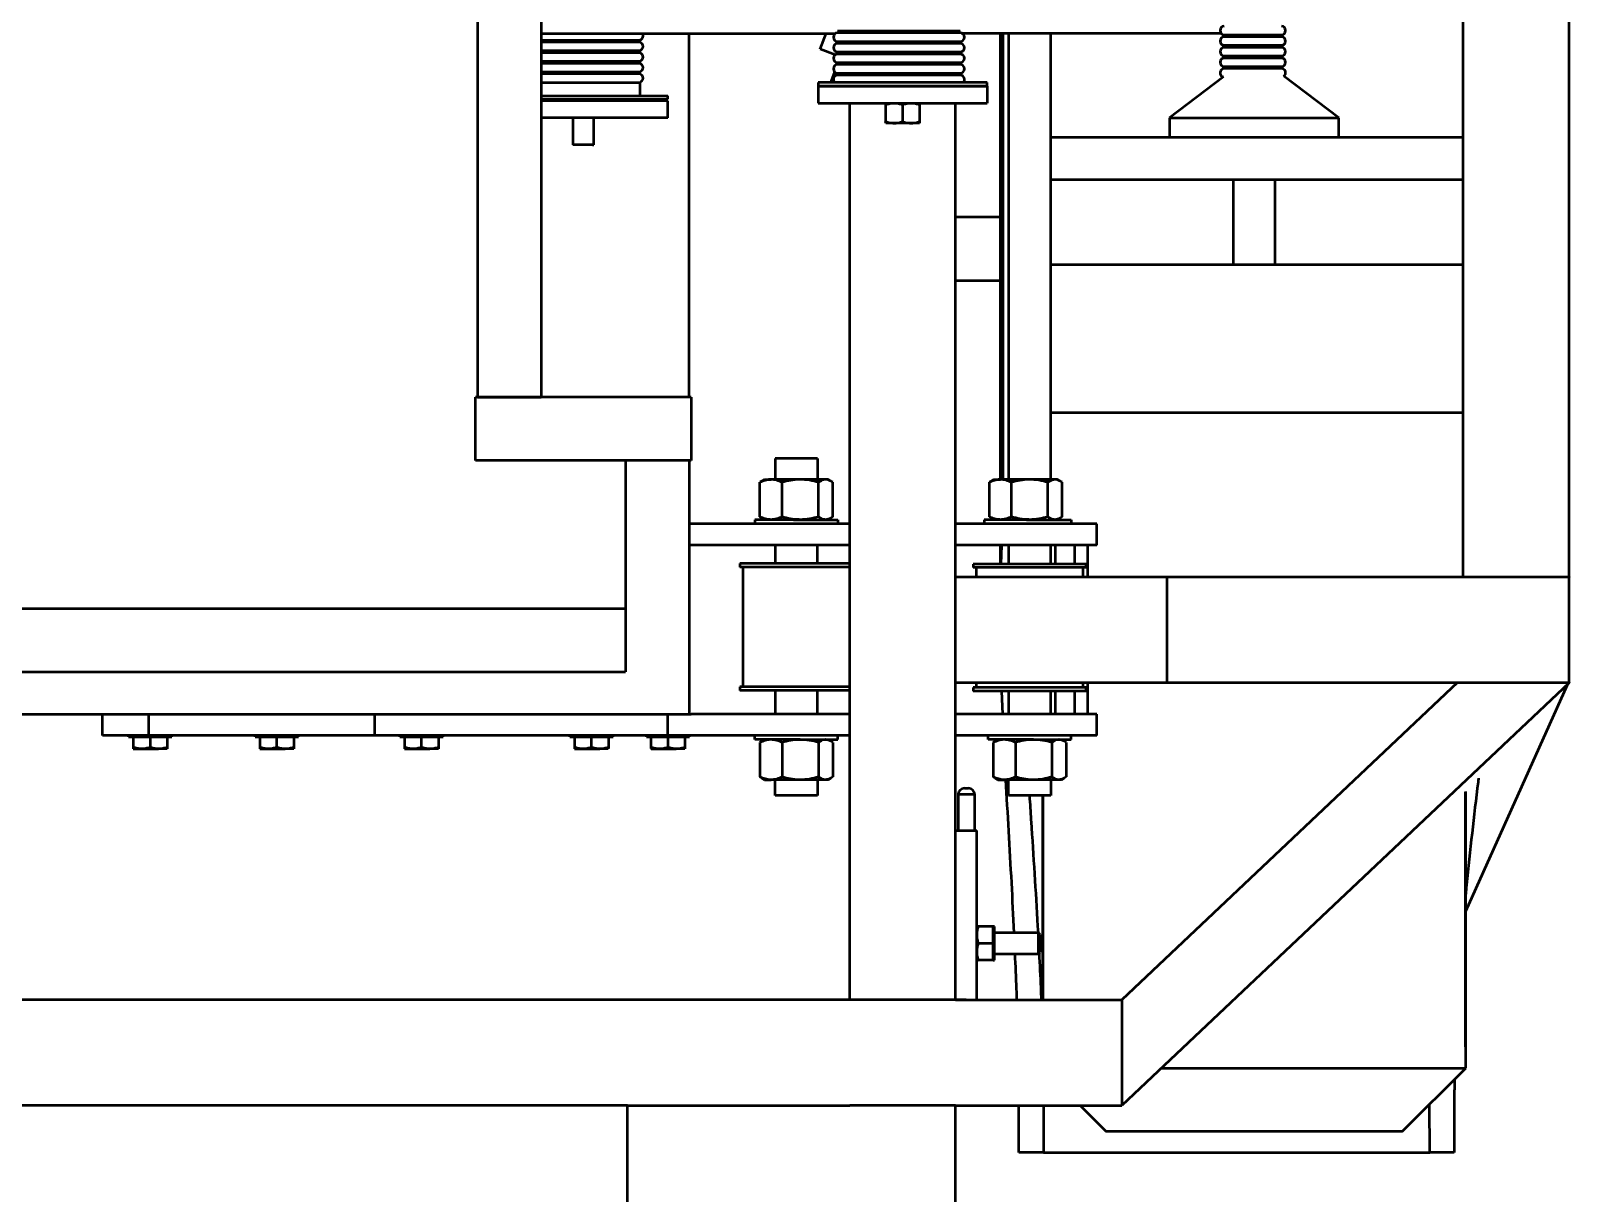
# Model space of a CAD drawing. Header units: millimetres. Extents: x 2779 to 3968, y 1146 to 2140.
# Drawn here: x 3226.8 to 3372.3, y 1446.8 to 1556.7 of the extents above; entities that cross this region are included whole.
import ezdxf

# ---------------------------------------------------------------- set-up
doc = ezdxf.new("R2010")
doc.units = ezdxf.units.MM
doc.layers.add('Net Dam', color=7, linetype='Continuous', lineweight=50)

msp = doc.modelspace()

# ---------------------------------------------------------------- linework, layer by layer
at = {"layer": 'Net Dam'}
for p, q in [((3362.2587, 1505.0984), (3362.2587, 1605.0984)), ((3372.2587, 1505.0984), (3372.2587, 1605.0984)), ((3269.0716, 1590.0984), (3269.0716, 1522.0984)), ((3275.0716, 1590.0984), (3275.0716, 1522.0984)), ((3275.0716, 1556.4821), (3302.9168, 1556.4821)), ((3289.0716, 1522.0984), (3289.0716, 1556.4821)), ((3301.4653, 1554.9872), (3302.0192, 1556.4821)), ((3303.1068, 1556.7329), (3314.7068, 1556.7329)), ((3314.7068, 1556.5329), (3303.1068, 1556.5329)), ((3303.8905, 1556.7329), (3303.8905, 1556.5329)), ((3314.6268, 1556.5329), (3314.6268, 1556.7329)), ((3314.7833, 1556.5177), (3339.3445, 1556.5177)), ((3318.4909, 1556.5177), (3318.4909, 1514.2983)), ((3318.7219, 1556.5177), (3318.7219, 1514.2984)), ((3319.2661, 1556.5177), (3319.2661, 1514.2984)), ((3323.2661, 1514.2984), (3323.2661, 1556.5177)), ((3339.6653, 1556.3568), (3345.0652, 1556.3568)), ((3340.1097, 1556.1567), (3340.1097, 1556.3568)), ((3344.8722, 1556.1568), (3344.8722, 1556.3568)), ((3275.0716, 1555.8512), (3284.4398, 1555.8512)), ((3284.4398, 1555.6511), (3275.0716, 1555.6511)), ((3275.0716, 1554.8512), (3284.4398, 1554.8512)), ((3284.4398, 1555.6318), (3284.4398, 1555.8705)), ((3284.4398, 1554.6319), (3284.4398, 1554.8706)), ((3302.8805, 1554.4628), (3301.4653, 1554.9872)), ((3303.1068, 1555.7329), (3314.7068, 1555.7329)), ((3314.7068, 1555.533), (3303.1068, 1555.533)), ((3303.8905, 1555.733), (3303.8905, 1555.533)), ((3314.6268, 1555.533), (3314.6268, 1555.7329)), ((3345.0652, 1556.1567), (3339.6653, 1556.1567)), ((3339.6653, 1555.3567), (3345.0652, 1555.3567)), ((3345.0652, 1555.1568), (3339.6653, 1555.1568)), ((3340.1097, 1555.3567), (3340.1097, 1555.1568)), ((3344.8722, 1555.1568), (3344.8722, 1555.3567)), ((3284.4398, 1554.6512), (3275.0716, 1554.6512)), ((3275.0716, 1553.8512), (3284.4398, 1553.8512)), ((3284.4398, 1553.6512), (3275.0716, 1553.6512)), ((3284.4398, 1553.6318), (3284.4398, 1553.8705)), ((3303.1469, 1553.7329), (3303.0723, 1553.5314)), ((3303.1068, 1554.7329), (3314.7068, 1554.7329)), ((3314.7068, 1554.533), (3303.1068, 1554.533)), ((3303.1068, 1553.7329), (3314.7068, 1553.7329)), ((3314.7068, 1553.5329), (3303.1068, 1553.5329)), ((3303.8905, 1554.7329), (3303.8905, 1554.533)), ((3303.8905, 1553.7329), (3303.8905, 1553.5329)), ((3314.6268, 1554.533), (3314.6268, 1554.7329)), ((3314.6268, 1553.5329), (3314.6268, 1553.7329)), ((3339.6653, 1554.3568), (3345.0652, 1554.3568)), ((3345.0652, 1554.1567), (3339.6653, 1554.1567)), ((3340.1097, 1554.3568), (3340.1097, 1554.1567)), ((3344.8722, 1554.1567), (3344.8722, 1554.3568)), ((3275.0716, 1552.8512), (3284.4398, 1552.8512)), ((3284.4398, 1552.6512), (3275.0716, 1552.6512)), ((3284.4398, 1552.6318), (3284.4398, 1552.8705)), ((3302.8209, 1552.8532), (3302.4447, 1551.8379)), ((3303.1068, 1552.7329), (3314.7068, 1552.7329)), ((3314.7068, 1552.5329), (3303.1068, 1552.5329)), ((3303.8905, 1552.7329), (3303.8905, 1552.5329)), ((3314.6268, 1552.5329), (3314.6268, 1552.7329)), ((3339.5938, 1552.3646), (3334.491, 1548.5069)), ((3339.6653, 1553.3568), (3345.0652, 1553.3568)), ((3345.0652, 1553.1568), (3339.6653, 1553.1568)), ((3340.1097, 1553.3568), (3340.1097, 1553.1568)), ((3344.8722, 1553.1568), (3344.8722, 1553.3568)), ((3350.4909, 1548.5069), (3345.2956, 1552.4345)), ((3275.0716, 1551.8511), (3284.4398, 1551.8511)), ((3275.0716, 1550.5897), (3287.0716, 1550.5897)), ((3284.4398, 1550.5897), (3284.4398, 1551.8705)), ((3287.0716, 1550.2503), (3287.0716, 1550.5897)), ((3301.2586, 1551.8379), (3301.2586, 1551.4985)), ((3316.6472, 1551.8379), (3301.2586, 1551.8379)), ((3316.6472, 1551.4985), (3301.2586, 1551.4985)), ((3301.2586, 1551.4985), (3301.2586, 1549.8985)), ((3301.2586, 1551.4985), (3317.2587, 1551.4985)), ((3317.2587, 1551.8379), (3316.6472, 1551.8379)), ((3317.2587, 1551.4985), (3316.6472, 1551.4985)), ((3317.2587, 1551.4985), (3317.2587, 1551.8379)), ((3317.2587, 1551.4985), (3317.2587, 1549.8985)), ((3275.0716, 1550.2503), (3287.0716, 1550.2503)), ((3287.0716, 1550.0948), (3275.0716, 1550.0948)), ((3278.0716, 1550.2503), (3278.0716, 1550.0948)), ((3280.0716, 1550.0948), (3280.0716, 1550.2503)), ((3287.0716, 1548.4949), (3287.0716, 1550.0948)), ((3301.2586, 1549.8985), (3317.2587, 1549.8985)), ((3304.2587, 1465.0984), (3304.2587, 1549.8985)), ((3307.6527, 1549.7555), (3307.6527, 1548.1413)), ((3307.6587, 1549.8985), (3307.6586, 1549.8984)), ((3309.2468, 1549.7555), (3309.2468, 1548.1413)), ((3310.8527, 1549.7555), (3310.8527, 1548.1413)), ((3310.8587, 1549.8984), (3310.8587, 1549.8985)), ((3310.8646, 1549.7555), (3310.8646, 1548.1413)), ((3314.2587, 1465.0984), (3314.2587, 1549.8985)), ((3287.0716, 1548.4949), (3275.0716, 1548.4949)), ((3278.0716, 1548.4949), (3278.0716, 1545.9492)), ((3280.0716, 1545.9492), (3280.0716, 1548.4949)), ((3307.6586, 1547.9985), (3307.6587, 1547.9985)), ((3308.4498, 1547.9985), (3307.6587, 1547.9985)), ((3310.0497, 1547.9985), (3308.4498, 1547.9985)), ((3310.8586, 1547.9985), (3310.0497, 1547.9985)), ((3310.8587, 1547.9985), (3310.8587, 1547.9985)), ((3334.491, 1548.5069), (3334.491, 1546.6427)), ((3334.491, 1548.5069), (3350.4909, 1548.5069)), ((3350.4909, 1546.6427), (3350.4909, 1548.5069)), ((3362.2587, 1546.6427), (3323.2661, 1546.6427)), ((3279.9259, 1545.9492), (3278.0716, 1545.9492)), ((3279.9259, 1545.9492), (3280.0716, 1545.9492)), ((3362.2587, 1542.6427), (3323.2661, 1542.6427)), ((3340.4909, 1542.6427), (3340.4909, 1534.6427)), ((3344.4909, 1534.6427), (3344.4909, 1542.6427)), ((3318.4909, 1539.0984), (3314.2587, 1539.0984)), ((3323.2661, 1534.6427), (3362.2587, 1534.6427)), ((3318.4909, 1533.0985), (3314.2587, 1533.0985)), ((3268.8716, 1516.0985), (3268.8716, 1522.0984)), ((3289.2716, 1522.0984), (3268.8716, 1522.0984)), ((3269.0716, 1522.0984), (3275.0716, 1522.0984)), ((3289.2716, 1522.0984), (3289.2716, 1516.0985)), ((3323.2661, 1520.6428), (3362.2587, 1520.6428)), ((3289.2716, 1516.0985), (3268.8716, 1516.0985)), ((3283.0716, 1516.0985), (3283.0716, 1496.0985)), ((3289.0716, 1516.0985), (3289.0716, 1496.0985)), ((3301.2083, 1516.2984), (3297.2082, 1516.2984)), ((3297.2082, 1516.2984), (3297.2082, 1514.2984)), ((3301.2083, 1516.2984), (3301.2083, 1514.2984)), ((3295.9553, 1514.1471), (3295.7708, 1514.0304)), ((3296.2083, 1514.2984), (3295.9518, 1514.1503)), ((3296.2083, 1514.2984), (3296.8158, 1514.2984)), ((3299.5795, 1514.2984), (3296.8158, 1514.2984)), ((3301.972, 1514.2984), (3299.5795, 1514.2984)), ((3302.2083, 1514.2984), (3301.972, 1514.2984)), ((3302.4648, 1514.1503), (3302.2083, 1514.2984)), ((3317.6419, 1514.1471), (3317.4574, 1514.0304)), ((3317.8949, 1514.2984), (3317.6384, 1514.1503)), ((3317.8949, 1514.2984), (3318.5024, 1514.2984)), ((3321.2661, 1514.2984), (3318.5024, 1514.2984)), ((3323.6586, 1514.2984), (3321.2661, 1514.2984)), ((3323.8949, 1514.2984), (3323.6586, 1514.2984)), ((3324.1514, 1514.1503), (3323.8949, 1514.2984)), ((3295.7708, 1510.7663), (3295.7708, 1514.0304)), ((3297.8608, 1510.7663), (3297.8608, 1514.0304)), ((3301.2982, 1510.7663), (3301.2982, 1514.0304)), ((3302.6458, 1510.7663), (3302.6458, 1514.0304)), ((3317.4574, 1510.7663), (3317.4574, 1514.0304)), ((3319.5474, 1510.7663), (3319.5474, 1514.0304)), ((3322.9848, 1510.7663), (3322.9848, 1514.0304)), ((3324.3324, 1510.7663), (3324.3324, 1514.0304)), ((3304.2587, 1510.0984), (3289.0716, 1510.0984)), ((3299.4916, 1510.4984), (3295.2916, 1510.4984)), ((3295.2916, 1510.4984), (3295.2916, 1510.0984)), ((3295.9553, 1510.6497), (3295.7708, 1510.7663)), ((3295.9518, 1510.6465), (3296.2083, 1510.4984)), ((3298.9249, 1510.4984), (3303.1249, 1510.4984)), ((3302.2083, 1510.4984), (3302.4648, 1510.6465)), ((3303.1249, 1510.4984), (3303.1249, 1510.0984)), ((3327.6232, 1510.0984), (3314.2587, 1510.0984)), ((3321.1782, 1510.4984), (3316.9782, 1510.4984)), ((3316.9782, 1510.4984), (3316.9782, 1510.0984)), ((3317.6419, 1510.6497), (3317.4574, 1510.7663)), ((3317.6384, 1510.6465), (3317.8949, 1510.4984)), ((3320.9828, 1510.4984), (3325.1828, 1510.4984)), ((3323.8949, 1510.4984), (3324.1514, 1510.6465)), ((3325.1828, 1510.4984), (3325.1828, 1510.0984)), ((3327.6232, 1508.0985), (3327.6232, 1510.0984)), ((3304.2587, 1508.0985), (3289.0716, 1508.0985)), ((3297.2082, 1508.0985), (3297.2082, 1506.3496)), ((3301.2083, 1506.3496), (3301.2083, 1508.0985)), ((3327.6232, 1508.0985), (3314.2587, 1508.0985)), ((3318.4909, 1508.0985), (3318.4909, 1506.2904)), ((3318.5713, 1506.2904), (3318.6458, 1508.0985)), ((3319.2661, 1508.0985), (3319.2661, 1506.2904)), ((3323.2661, 1506.2904), (3323.2661, 1508.0985)), ((3323.6906, 1508.0985), (3323.6906, 1506.2904)), ((3325.5195, 1508.0985), (3325.5195, 1506.2904)), ((3326.7191, 1508.0985), (3326.7191, 1505.0984)), ((3293.88, 1506.3496), (3293.88, 1506.0227)), ((3301.7188, 1506.3496), (3293.88, 1506.3496)), ((3301.7188, 1506.0227), (3293.88, 1506.0227)), ((3294.1579, 1506.0227), (3294.1579, 1494.6766)), ((3304.2587, 1506.3496), (3301.7188, 1506.3496)), ((3304.2587, 1506.0227), (3301.7188, 1506.0227)), ((3315.9378, 1506.2904), (3315.9378, 1505.9635)), ((3320.1206, 1506.2904), (3315.9378, 1506.2904)), ((3320.1206, 1505.9635), (3315.9378, 1505.9635)), ((3316.2157, 1505.9635), (3316.2157, 1505.0984)), ((3326.5944, 1506.2904), (3320.1206, 1506.2904)), ((3326.5944, 1505.9635), (3320.1206, 1505.9635)), ((3326.3165, 1505.0984), (3326.3165, 1505.9635)), ((3326.5944, 1505.9635), (3326.5944, 1506.2904)), ((3314.2587, 1505.0984), (3334.2587, 1505.0984)), ((3334.2587, 1495.0984), (3334.2587, 1505.0984)), ((3334.2587, 1505.0984), (3372.2587, 1505.0984)), ((3372.2587, 1495.0984), (3372.2587, 1505.0984)), ((3372.2781, 1505.0794), (3372.2587, 1505.061)), ((2929.0716, 1502.0984), (3283.0716, 1502.0984)), ((3028.8716, 1496.0985), (3283.0716, 1496.0985)), ((3289.0716, 1496.0985), (3289.0716, 1492.0985)), ((3293.88, 1494.6766), (3293.88, 1494.3496)), ((3301.7188, 1494.6766), (3293.88, 1494.6766)), ((3301.7188, 1494.3496), (3293.88, 1494.3496)), ((3297.2082, 1494.3496), (3297.2082, 1492.0985)), ((3301.2083, 1492.0985), (3301.2083, 1494.3496)), ((3304.2587, 1494.6766), (3301.7188, 1494.6766)), ((3304.2587, 1494.3496), (3301.7188, 1494.3496)), ((3314.2587, 1495.0984), (3334.2587, 1495.0984)), ((3315.9378, 1494.6174), (3315.9378, 1494.2904)), ((3320.1206, 1494.6174), (3315.9378, 1494.6174)), ((3320.1206, 1494.2904), (3315.9378, 1494.2904)), ((3316.2157, 1495.0984), (3316.2157, 1494.6174)), ((3318.7281, 1492.0985), (3318.6436, 1494.2904)), ((3319.2661, 1494.2904), (3319.2661, 1492.0985)), ((3326.5944, 1494.6174), (3320.1206, 1494.6174)), ((3326.5944, 1494.2904), (3320.1206, 1494.2904)), ((3323.2661, 1492.0985), (3323.2661, 1494.2904)), ((3323.6906, 1494.2904), (3323.6906, 1492.0985)), ((3325.5195, 1494.2904), (3325.5195, 1492.0985)), ((3326.3165, 1494.6174), (3326.3165, 1495.0984)), ((3326.5944, 1494.2904), (3326.5944, 1494.6174)), ((3326.7191, 1495.0984), (3326.7191, 1492.0985)), ((3361.7158, 1495.0984), (3329.9684, 1465.0984)), ((3372.2781, 1495.0794), (3329.9684, 1455.0984)), ((3334.2587, 1495.0984), (3372.2587, 1495.0984)), ((3362.4909, 1473.4731), (3372.1025, 1494.8947)), ((3372.258, 1495.0984), (3372.2781, 1495.0794)), ((3028.8716, 1492.0985), (3289.2716, 1492.0985)), ((3233.6232, 1490.0984), (3233.6232, 1492.0985)), ((3237.9805, 1490.0984), (3237.9805, 1492.0985)), ((3259.3517, 1490.0984), (3259.3517, 1492.0985)), ((3287.0716, 1490.0984), (3287.0716, 1492.0985)), ((3304.2587, 1492.0985), (3289.2716, 1492.0985)), ((3327.6232, 1492.0985), (3314.2587, 1492.0985)), ((3327.6232, 1490.0984), (3327.6232, 1492.0985)), ((3304.2587, 1490.0984), (3233.6232, 1490.0984)), ((3237.9805, 1490.0984), (3233.6232, 1490.0984)), ((3236.0844, 1489.9785), (3236.0844, 1490.0984)), ((3236.0844, 1489.9785), (3240.1613, 1489.9785)), ((3236.511, 1489.9785), (3236.511, 1488.9614)), ((3238.105, 1489.9785), (3238.105, 1488.9614)), ((3239.7228, 1489.9785), (3239.7228, 1488.9614)), ((3240.1613, 1489.9785), (3240.1613, 1490.0984)), ((3248.0555, 1489.9785), (3248.0555, 1490.0984)), ((3248.0555, 1489.9785), (3252.1323, 1489.9785)), ((3248.482, 1489.9785), (3248.482, 1488.9614)), ((3250.0761, 1489.9785), (3250.0761, 1488.9614)), ((3251.6939, 1489.9785), (3251.6939, 1488.9614)), ((3252.1323, 1489.9785), (3252.1323, 1490.0984)), ((3261.7333, 1489.9785), (3261.7333, 1490.0984)), ((3261.7333, 1489.9785), (3265.8101, 1489.9785)), ((3262.1599, 1489.9785), (3262.1599, 1488.9614)), ((3263.7539, 1489.9785), (3263.7539, 1488.9614)), ((3265.3717, 1489.9785), (3265.3717, 1488.9614)), ((3265.8101, 1489.9785), (3265.8101, 1490.0984)), ((3277.7983, 1489.9785), (3277.7983, 1490.0984)), ((3277.7983, 1489.9785), (3281.8751, 1489.9785)), ((3278.2248, 1489.9785), (3278.2248, 1488.9614)), ((3279.8188, 1489.9785), (3279.8188, 1488.9614)), ((3281.4367, 1489.9785), (3281.4367, 1488.9614)), ((3281.8751, 1489.9785), (3281.8751, 1490.0984)), ((3285.0362, 1489.9785), (3285.0362, 1490.0984)), ((3285.0362, 1489.9785), (3289.113, 1489.9785)), ((3285.4627, 1489.9785), (3285.4627, 1488.9614)), ((3287.0567, 1489.9785), (3287.0567, 1488.9614)), ((3288.6746, 1489.9785), (3288.6746, 1488.9614)), ((3289.113, 1489.9785), (3289.113, 1490.0984)), ((3295.2916, 1489.6984), (3295.2916, 1490.0984)), ((3299.4916, 1489.6984), (3295.2916, 1489.6984)), ((3295.9553, 1489.5471), (3295.7708, 1489.4304)), ((3295.7708, 1489.4304), (3295.7708, 1486.1664)), ((3295.9518, 1489.5503), (3296.2083, 1489.6984)), ((3297.8608, 1489.4304), (3297.8608, 1486.1664)), ((3298.9249, 1489.6984), (3303.1249, 1489.6984)), ((3301.2982, 1489.4304), (3301.2982, 1486.1664)), ((3302.2083, 1489.6984), (3302.4648, 1489.5503)), ((3302.6458, 1489.4304), (3302.6458, 1486.1664)), ((3303.1249, 1489.6984), (3303.1249, 1490.0984)), ((3327.6232, 1490.0984), (3314.2587, 1490.0984)), ((3317.3495, 1489.6984), (3317.3495, 1490.0984)), ((3321.5495, 1489.6984), (3317.3495, 1489.6984)), ((3318.0132, 1489.5471), (3317.8286, 1489.4304)), ((3317.8286, 1489.4304), (3317.8286, 1486.1664)), ((3318.0096, 1489.5503), (3318.2661, 1489.6984)), ((3319.9186, 1489.4304), (3319.9186, 1486.1664)), ((3320.9828, 1489.6984), (3325.1828, 1489.6984)), ((3323.3561, 1489.4304), (3323.3561, 1486.1664)), ((3324.2661, 1489.6984), (3324.5226, 1489.5503)), ((3324.7036, 1489.4304), (3324.7036, 1486.1664)), ((3325.1828, 1489.6984), (3325.1828, 1490.0984)), ((3236.5169, 1488.8185), (3236.5169, 1488.8184)), ((3236.517, 1488.8184), (3237.308, 1488.8184)), ((3237.308, 1488.8184), (3238.908, 1488.8184)), ((3239.7169, 1488.8184), (3238.908, 1488.8184)), ((3239.7169, 1488.8184), (3239.717, 1488.8185)), ((3248.488, 1488.8185), (3248.488, 1488.8184)), ((3248.488, 1488.8184), (3249.2791, 1488.8184)), ((3249.2791, 1488.8184), (3250.879, 1488.8184)), ((3251.6879, 1488.8184), (3250.879, 1488.8184)), ((3251.688, 1488.8184), (3251.688, 1488.8185)), ((3262.1658, 1488.8185), (3262.1658, 1488.8184)), ((3262.1658, 1488.8184), (3262.9569, 1488.8184)), ((3262.9569, 1488.8184), (3264.5568, 1488.8184)), ((3265.3657, 1488.8184), (3264.5568, 1488.8184)), ((3265.3658, 1488.8184), (3265.3658, 1488.8185)), ((3278.2307, 1488.8185), (3278.2307, 1488.8184)), ((3278.2308, 1488.8184), (3279.0219, 1488.8184)), ((3279.0219, 1488.8184), (3280.6218, 1488.8184)), ((3281.4307, 1488.8184), (3280.6218, 1488.8184)), ((3281.4307, 1488.8184), (3281.4308, 1488.8185)), ((3285.4686, 1488.8185), (3285.4686, 1488.8184)), ((3285.4687, 1488.8184), (3286.2598, 1488.8184)), ((3286.2598, 1488.8184), (3287.8597, 1488.8184)), ((3288.6686, 1488.8184), (3287.8597, 1488.8184)), ((3288.6686, 1488.8184), (3288.6687, 1488.8185)), ((3295.9553, 1486.0497), (3295.7708, 1486.1664)), ((3296.2083, 1485.8984), (3295.9518, 1486.0465)), ((3296.2083, 1485.8984), (3296.8158, 1485.8984)), ((3299.5795, 1485.8984), (3296.8158, 1485.8984)), ((3297.2082, 1484.4009), (3297.2082, 1485.8984)), ((3301.972, 1485.8984), (3299.5795, 1485.8984)), ((3301.2083, 1485.8984), (3301.2083, 1484.4009)), ((3302.2083, 1485.8984), (3301.972, 1485.8984)), ((3302.4648, 1486.0465), (3302.2083, 1485.8984)), ((3315.1069, 1485.0984), (3315.4708, 1485.0984)), ((3318.0132, 1486.0497), (3317.8286, 1486.1664)), ((3318.2661, 1485.8984), (3318.0096, 1486.0465)), ((3318.2661, 1485.8984), (3318.8736, 1485.8984)), ((3321.6374, 1485.8984), (3318.8736, 1485.8984)), ((3319.2661, 1484.4009), (3319.2661, 1485.8984)), ((3324.0298, 1485.8984), (3321.6374, 1485.8984)), ((3323.2661, 1485.8984), (3323.2661, 1484.4009)), ((3324.2661, 1485.8984), (3324.0298, 1485.8984)), ((3324.5226, 1486.0465), (3324.2661, 1485.8984)), ((3301.2083, 1484.4009), (3297.2082, 1484.4009)), ((3314.5069, 1484.4985), (3314.5069, 1481.0984)), ((3316.0708, 1484.4985), (3314.5069, 1484.4985)), ((3316.0708, 1481.0984), (3316.0708, 1484.4985)), ((3323.2661, 1484.4009), (3319.2661, 1484.4009)), ((3322.491, 1484.4009), (3322.491, 1465.0984)), ((3322.5025, 1484.4009), (3322.5025, 1465.0984)), ((3362.4408, 1484.7346), (3362.4408, 1460.6428)), ((3362.4909, 1458.6427), (3362.4909, 1484.7872)), ((3314.2587, 1481.0984), (3316.2587, 1481.0984)), ((3316.2587, 1465.0984), (3316.2587, 1481.0984)), ((3317.8187, 1472.0335), (3316.4016, 1472.0335)), ((3317.9386, 1472.0335), (3317.8187, 1472.0335)), ((3317.8187, 1471.2336), (3317.8187, 1472.0335)), ((3317.9386, 1468.8336), (3317.9386, 1472.0335)), ((3317.8187, 1470.4336), (3317.8187, 1471.2336)), ((3322.093, 1471.4336), (3317.9386, 1471.4336)), ((3322.2587, 1471.268), (3322.093, 1471.4336)), ((3322.093, 1469.4335), (3322.093, 1471.4336)), ((3322.2587, 1469.5992), (3322.2587, 1471.268)), ((3317.8187, 1470.4336), (3316.4016, 1470.4336)), ((3317.8187, 1469.6336), (3317.8187, 1470.4336)), ((3317.8187, 1468.8336), (3317.8187, 1469.6336)), ((3317.9386, 1469.4335), (3322.093, 1469.4335)), ((3322.093, 1469.4335), (3322.2587, 1469.5992)), ((3317.8187, 1468.8336), (3316.4016, 1468.8336)), ((3317.8187, 1468.8336), (3317.9386, 1468.8336)), ((3314.2587, 1465.0984), (3104.2465, 1465.0984)), ((3314.2587, 1465.0984), (3316.2587, 1465.0984)), ((3315.2587, 1465.0984), (3314.2587, 1465.0984)), ((3316.2587, 1465.0984), (3329.9684, 1465.0984)), ((3329.9684, 1465.0984), (3329.9684, 1455.0984)), ((3333.7192, 1458.6427), (3362.4909, 1458.6427)), ((3356.4909, 1452.6428), (3362.4909, 1458.6427)), ((3283.2587, 1455.0984), (3104.2465, 1455.0984)), ((3283.2587, 1455.0984), (3284.2587, 1455.0984)), ((3283.2587, 1355.0984), (3283.2587, 1455.0984)), ((3284.2587, 1455.0984), (3304.2587, 1455.0984)), ((3314.2587, 1455.0984), (3304.2587, 1455.0984)), ((3314.2587, 1355.0984), (3314.2587, 1455.0984)), ((3314.2587, 1455.0984), (3329.9684, 1455.0984)), ((3320.2457, 1450.6593), (3320.2524, 1455.0984)), ((3322.5759, 1455.0984), (3322.5687, 1450.6593)), ((3326.0352, 1455.0984), (3328.491, 1452.6428)), ((3359.0921, 1450.6593), (3359.0776, 1455.2294)), ((3356.4909, 1452.6428), (3328.491, 1452.6428)), ((3322.5687, 1450.6593), (3320.2457, 1450.6593)), ((3322.5687, 1450.6593), (3359.0921, 1450.6593)), ((3361.415, 1450.6593), (3359.0921, 1450.6593))]:
    msp.add_line(p, q, dxfattribs=at)
for centre, radius, start, end in [((3284.3169, 1556.2512), 0.4, 287.894934, 36.089828), ((3303.1068, 1556.1329), 0.4, 90, 270), ((3314.7068, 1556.1329), 0.4, 270, 90), ((3339.6653, 1556.7567), 0.4, 90, 270), ((3345.0653, 1556.7567), 0.4, 270, 90), ((3284.3169, 1555.2512), 0.4, 287.894934, 72.105066), ((3303.1068, 1555.1329), 0.4, 90, 270), ((3314.7068, 1555.1329), 0.4, 270, 90), ((3339.6653, 1555.7567), 0.4, 90, 270), ((3339.6653, 1554.7568), 0.4, 90, 270), ((3345.0653, 1555.7567), 0.4, 270, 90), ((3345.0653, 1554.7568), 0.4, 270, 90), ((3284.3169, 1554.2512), 0.4, 287.894934, 72.105066), ((3284.3169, 1553.2512), 0.4, 287.894934, 72.105066), ((3303.1068, 1554.1329), 0.4, 90, 270), ((3303.1068, 1553.1329), 0.4, 90, 270), ((3314.7068, 1554.1329), 0.4, 270, 90), ((3314.7068, 1553.1329), 0.4, 270, 90), ((3339.6653, 1553.7568), 0.4, 90, 270), ((3345.0653, 1553.7568), 0.4, 270, 90), ((3284.3169, 1552.2512), 0.4, 287.894934, 72.105066), ((3303.1068, 1552.1329), 0.4, 90, 227.534835), ((3314.7068, 1552.1329), 0.4, 312.465165, 90), ((3339.6653, 1552.7568), 0.4, 90, 259.49871), ((3345.0653, 1552.7568), 0.4, 305.72567, 90), ((3315.1069, 1484.4984), 0.6, 90, 180), ((3315.4708, 1484.4984), 0.6, 0, 90)]:
    msp.add_arc(centre, radius, start, end, dxfattribs=at)
for points, knots in [([(3307.6527, 1549.7555), (3307.7822, 1549.7955), (3308.0435, 1549.876), (3308.3135, 1549.891), (3308.4498, 1549.8985)], [0, 0, 0, 0, 0.495437, 1, 1, 1, 1]), ([(3307.6587, 1549.8985), (3307.6582, 1549.8964), (3307.6561, 1549.8884), (3307.6542, 1549.8117), (3307.6527, 1549.7555)], [0, 0, 0, 0, 0.26863749, 1, 1, 1, 1]), ([(3308.4498, 1549.8985), (3308.4687, 1549.8983), (3308.6116, 1549.8968), (3308.8815, 1549.8659), (3309.1243, 1549.7925), (3309.2468, 1549.7555)], [0, 0, 0, 0, 0.07010543, 0.53079714, 1, 1, 1, 1]), ([(3309.2468, 1549.7555), (3309.3772, 1549.7955), (3309.6404, 1549.876), (3309.9124, 1549.891), (3310.0497, 1549.8985)], [0, 0, 0, 0, 0.49544399, 1, 1, 1, 1]), ([(3310.0497, 1549.8985), (3310.0688, 1549.8983), (3310.213, 1549.8968), (3310.4846, 1549.8659), (3310.7293, 1549.7925), (3310.8527, 1549.7555)], [0, 0, 0, 0, 0.070084127, 0.530761755, 1, 1, 1, 1]), ([(3310.8586, 1549.8985), (3310.8581, 1549.8964), (3310.8561, 1549.8884), (3310.8541, 1549.8117), (3310.8527, 1549.7555)], [0, 0, 0, 0, 0.26863757, 1, 1, 1, 1]), ([(3310.8646, 1549.7555), (3310.8641, 1549.7771), (3310.8622, 1549.8608), (3310.8601, 1549.8824), (3310.8586, 1549.8985)], [0, 0, 0, 0, 0.25757892, 1, 1, 1, 1]), ([(3307.6527, 1548.1413), (3307.7822, 1548.1014), (3308.0434, 1548.0208), (3308.3135, 1548.006), (3308.4498, 1547.9985)], [0, 0, 0, 0, 0.49544119, 1, 1, 1, 1]), ([(3307.6587, 1547.9985), (3307.6582, 1548.0006), (3307.6561, 1548.0083), (3307.6542, 1548.0852), (3307.6527, 1548.1413)], [0, 0, 0, 0, 0.26863414, 1, 1, 1, 1]), ([(3308.4498, 1547.9985), (3308.4687, 1547.9986), (3308.6116, 1547.9999), (3308.8815, 1548.0311), (3309.1243, 1548.1044), (3309.2468, 1548.1413)], [0, 0, 0, 0, 0.07010427, 0.53079655, 1, 1, 1, 1]), ([(3309.2468, 1548.1413), (3309.3772, 1548.1014), (3309.6404, 1548.0208), (3309.9124, 1548.006), (3310.0497, 1547.9985)], [0, 0, 0, 0, 0.49544818, 1, 1, 1, 1]), ([(3310.0497, 1547.9985), (3310.0688, 1547.9986), (3310.213, 1547.9999), (3310.4846, 1548.0311), (3310.7293, 1548.1044), (3310.8527, 1548.1413)], [0, 0, 0, 0, 0.07008296, 0.53076117, 1, 1, 1, 1]), ([(3310.8586, 1547.9985), (3310.8581, 1548.0006), (3310.8561, 1548.0083), (3310.8541, 1548.0852), (3310.8527, 1548.1413)], [0, 0, 0, 0, 0.26863423, 1, 1, 1, 1]), ([(3310.8646, 1548.1413), (3310.8641, 1548.1198), (3310.8622, 1548.0361), (3310.8601, 1548.0145), (3310.8586, 1547.9985)], [0, 0, 0, 0, 0.25758203, 1, 1, 1, 1]), ([(3296.8158, 1514.2984), (3296.791, 1514.2981), (3296.6036, 1514.2956), (3296.2497, 1514.2371), (3295.9314, 1514.0998), (3295.7708, 1514.0304)], [0, 0, 0, 0, 0.07012699, 0.53080549, 1, 1, 1, 1]), ([(3297.8608, 1514.0304), (3297.6911, 1514.1053), (3297.3485, 1514.2565), (3296.9944, 1514.2844), (3296.8158, 1514.2984)], [0, 0, 0, 0, 0.49543961, 1, 1, 1, 1]), ([(3299.5795, 1514.2984), (3299.5388, 1514.2981), (3299.2302, 1514.2956), (3298.6485, 1514.2371), (3298.1249, 1514.0998), (3297.8608, 1514.0304)], [0, 0, 0, 0, 0.07011165, 0.53079381, 1, 1, 1, 1]), ([(3301.2982, 1514.0304), (3301.0191, 1514.1053), (3300.4557, 1514.2565), (3299.8733, 1514.2844), (3299.5795, 1514.2984)], [0, 0, 0, 0, 0.49545906, 1, 1, 1, 1]), ([(3301.972, 1514.2984), (3301.9108, 1514.2941), (3301.7667, 1514.2838), (3301.5405, 1514.1957), (3301.3792, 1514.0857), (3301.2982, 1514.0304)], [0, 0, 0, 0, 0.26843079, 0.63234485, 1, 1, 1, 1]), ([(3302.6458, 1514.0304), (3302.5892, 1514.0699), (3302.4514, 1514.1661), (3302.2265, 1514.2737), (3302.0572, 1514.2902), (3301.972, 1514.2984)], [0, 0, 0, 0, 0.25725509, 0.62637487, 1, 1, 1, 1]), ([(3318.5024, 1514.2984), (3318.4776, 1514.2981), (3318.2902, 1514.2956), (3317.9363, 1514.2371), (3317.618, 1514.0998), (3317.4574, 1514.0304)], [0, 0, 0, 0, 0.07012699, 0.53080549, 1, 1, 1, 1]), ([(3319.5474, 1514.0304), (3319.3777, 1514.1053), (3319.0351, 1514.2565), (3318.681, 1514.2844), (3318.5024, 1514.2984)], [0, 0, 0, 0, 0.49543961, 1, 1, 1, 1]), ([(3321.2661, 1514.2984), (3321.2254, 1514.2981), (3320.9168, 1514.2956), (3320.3351, 1514.2371), (3319.8115, 1514.0998), (3319.5474, 1514.0304)], [0, 0, 0, 0, 0.07011165, 0.53079381, 1, 1, 1, 1]), ([(3322.9848, 1514.0304), (3322.7057, 1514.1053), (3322.1423, 1514.2565), (3321.5599, 1514.2844), (3321.2661, 1514.2984)], [0, 0, 0, 0, 0.49545906, 1, 1, 1, 1]), ([(3323.6586, 1514.2984), (3323.5974, 1514.2941), (3323.4533, 1514.2838), (3323.2271, 1514.1957), (3323.0658, 1514.0857), (3322.9848, 1514.0304)], [0, 0, 0, 0, 0.26843079, 0.63234485, 1, 1, 1, 1]), ([(3324.3324, 1514.0304), (3324.2758, 1514.0699), (3324.138, 1514.1661), (3323.9131, 1514.2737), (3323.7438, 1514.2902), (3323.6586, 1514.2984)], [0, 0, 0, 0, 0.25725509, 0.62637487, 1, 1, 1, 1]), ([(3296.8158, 1510.4984), (3296.791, 1510.4987), (3296.6036, 1510.5011), (3296.2497, 1510.5597), (3295.9314, 1510.697), (3295.7708, 1510.7663)], [0, 0, 0, 0, 0.07012669, 0.53080534, 1, 1, 1, 1]), ([(3297.8608, 1510.7663), (3297.6911, 1510.6914), (3297.3485, 1510.5403), (3296.9944, 1510.5125), (3296.8158, 1510.4984)], [0, 0, 0, 0, 0.49544073, 1, 1, 1, 1]), ([(3299.5795, 1510.4984), (3299.5388, 1510.4987), (3299.2302, 1510.5011), (3298.6485, 1510.5597), (3298.1249, 1510.697), (3297.8608, 1510.7663)], [0, 0, 0, 0, 0.07011135, 0.53079366, 1, 1, 1, 1]), ([(3301.2982, 1510.7663), (3301.0191, 1510.6914), (3300.4557, 1510.5403), (3299.8733, 1510.5125), (3299.5795, 1510.4984)], [0, 0, 0, 0, 0.49546018, 1, 1, 1, 1]), ([(3301.972, 1510.4984), (3301.9108, 1510.5027), (3301.7667, 1510.513), (3301.5405, 1510.6011), (3301.3792, 1510.7111), (3301.2982, 1510.7663)], [0, 0, 0, 0, 0.2684299, 0.632344401, 1, 1, 1, 1]), ([(3302.6458, 1510.7663), (3302.5892, 1510.7268), (3302.4514, 1510.6307), (3302.2265, 1510.5231), (3302.0572, 1510.5067), (3301.972, 1510.4984)], [0, 0, 0, 0, 0.25725631, 0.6263731, 1, 1, 1, 1]), ([(3318.5024, 1510.4984), (3318.4776, 1510.4987), (3318.2902, 1510.5011), (3317.9363, 1510.5597), (3317.618, 1510.697), (3317.4574, 1510.7663)], [0, 0, 0, 0, 0.07012669, 0.53080534, 1, 1, 1, 1]), ([(3319.5474, 1510.7663), (3319.3777, 1510.6914), (3319.0351, 1510.5403), (3318.681, 1510.5125), (3318.5024, 1510.4984)], [0, 0, 0, 0, 0.49544073, 1, 1, 1, 1]), ([(3321.2661, 1510.4984), (3321.2254, 1510.4987), (3320.9168, 1510.5011), (3320.3351, 1510.5597), (3319.8115, 1510.697), (3319.5474, 1510.7663)], [0, 0, 0, 0, 0.07011135, 0.53079366, 1, 1, 1, 1]), ([(3322.9848, 1510.7663), (3322.7057, 1510.6914), (3322.1423, 1510.5403), (3321.5599, 1510.5125), (3321.2661, 1510.4984)], [0, 0, 0, 0, 0.49546018, 1, 1, 1, 1]), ([(3323.6586, 1510.4984), (3323.5974, 1510.5027), (3323.4533, 1510.513), (3323.2271, 1510.6011), (3323.0658, 1510.7111), (3322.9848, 1510.7663)], [0, 0, 0, 0, 0.2684299, 0.632344401, 1, 1, 1, 1]), ([(3324.3324, 1510.7663), (3324.2758, 1510.7268), (3324.138, 1510.6307), (3323.9131, 1510.5231), (3323.7438, 1510.5067), (3323.6586, 1510.4984)], [0, 0, 0, 0, 0.25725631, 0.6263731, 1, 1, 1, 1]), ([(3296.8158, 1489.6984), (3296.791, 1489.6981), (3296.6036, 1489.6957), (3296.2497, 1489.6371), (3295.9314, 1489.4997), (3295.7708, 1489.4304)], [0, 0, 0, 0, 0.07012669, 0.53080534, 1, 1, 1, 1]), ([(3297.8608, 1489.4304), (3297.6911, 1489.5053), (3297.3485, 1489.6565), (3296.9944, 1489.6843), (3296.8158, 1489.6984)], [0, 0, 0, 0, 0.49544073, 1, 1, 1, 1]), ([(3299.5795, 1489.6984), (3299.5388, 1489.6981), (3299.2302, 1489.6957), (3298.6485, 1489.6371), (3298.1249, 1489.4997), (3297.8608, 1489.4304)], [0, 0, 0, 0, 0.07011135, 0.53079366, 1, 1, 1, 1]), ([(3301.2982, 1489.4304), (3301.0191, 1489.5053), (3300.4557, 1489.6565), (3299.8733, 1489.6843), (3299.5795, 1489.6984)], [0, 0, 0, 0, 0.49546018, 1, 1, 1, 1]), ([(3301.972, 1489.6984), (3301.9108, 1489.694), (3301.7667, 1489.6838), (3301.5405, 1489.5957), (3301.3792, 1489.4857), (3301.2982, 1489.4304)], [0, 0, 0, 0, 0.2684299, 0.632344401, 1, 1, 1, 1]), ([(3302.6458, 1489.4304), (3302.5892, 1489.4699), (3302.4514, 1489.5661), (3302.2265, 1489.6737), (3302.0572, 1489.6901), (3301.972, 1489.6984)], [0, 0, 0, 0, 0.25725631, 0.6263731, 1, 1, 1, 1]), ([(3318.8736, 1489.6984), (3318.8488, 1489.6981), (3318.6614, 1489.6957), (3318.3075, 1489.6371), (3317.9892, 1489.4997), (3317.8286, 1489.4304)], [0, 0, 0, 0, 0.07012669, 0.53080534, 1, 1, 1, 1]), ([(3319.9186, 1489.4304), (3319.7489, 1489.5053), (3319.4064, 1489.6565), (3319.0523, 1489.6843), (3318.8736, 1489.6984)], [0, 0, 0, 0, 0.49544073, 1, 1, 1, 1]), ([(3321.6374, 1489.6984), (3321.5966, 1489.6981), (3321.2881, 1489.6957), (3320.7064, 1489.6371), (3320.1828, 1489.4997), (3319.9186, 1489.4304)], [0, 0, 0, 0, 0.07011135, 0.53079366, 1, 1, 1, 1]), ([(3323.3561, 1489.4304), (3323.0769, 1489.5053), (3322.5136, 1489.6565), (3321.9312, 1489.6843), (3321.6374, 1489.6984)], [0, 0, 0, 0, 0.49546018, 1, 1, 1, 1]), ([(3324.0298, 1489.6984), (3323.9687, 1489.694), (3323.8245, 1489.6838), (3323.5983, 1489.5957), (3323.4371, 1489.4857), (3323.3561, 1489.4304)], [0, 0, 0, 0, 0.2684299, 0.632344401, 1, 1, 1, 1]), ([(3324.7036, 1489.4304), (3324.647, 1489.4699), (3324.5092, 1489.5661), (3324.2844, 1489.6737), (3324.115, 1489.6901), (3324.0298, 1489.6984)], [0, 0, 0, 0, 0.25725631, 0.6263731, 1, 1, 1, 1]), ([(3237.308, 1488.8184), (3237.2891, 1488.8186), (3237.146, 1488.8198), (3236.8763, 1488.8511), (3236.6335, 1488.9244), (3236.511, 1488.9614)], [0, 0, 0, 0, 0.070093, 0.5307711, 1, 1, 1, 1]), ([(3236.511, 1488.9614), (3236.5126, 1488.9018), (3236.5145, 1488.8261), (3236.5165, 1488.8198), (3236.517, 1488.8184)], [0, 0, 0, 0, 0.78569957, 1, 1, 1, 1]), ([(3238.105, 1488.9614), (3237.9756, 1488.9214), (3237.7143, 1488.8408), (3237.4443, 1488.8259), (3237.308, 1488.8184)], [0, 0, 0, 0, 0.49545868, 1, 1, 1, 1]), ([(3238.908, 1488.8184), (3238.8889, 1488.8186), (3238.7448, 1488.8198), (3238.4731, 1488.8511), (3238.2285, 1488.9244), (3238.105, 1488.9614)], [0, 0, 0, 0, 0.07004112, 0.53074511, 1, 1, 1, 1]), ([(3239.7228, 1488.9645), (3239.5806, 1488.9214), (3239.3173, 1488.8408), (3239.0453, 1488.8259), (3238.908, 1488.8184)], [0, 0, 0, 0, 0.49542215, 1, 1, 1, 1]), ([(3239.7228, 1488.9614), (3239.7225, 1488.9454), (3239.7205, 1488.8609), (3239.7185, 1488.8374), (3239.7169, 1488.8184)], [0, 0, 0, 0, 0.18869956, 1, 1, 1, 1]), ([(3249.2791, 1488.8184), (3249.2602, 1488.8186), (3249.1171, 1488.8198), (3248.8474, 1488.8511), (3248.6046, 1488.9244), (3248.482, 1488.9614)], [0, 0, 0, 0, 0.070093, 0.5307711, 1, 1, 1, 1]), ([(3248.482, 1488.9614), (3248.4836, 1488.9018), (3248.4856, 1488.8261), (3248.4876, 1488.8198), (3248.488, 1488.8184)], [0, 0, 0, 0, 0.78569957, 1, 1, 1, 1]), ([(3250.0761, 1488.9614), (3249.9466, 1488.9214), (3249.6854, 1488.8408), (3249.4153, 1488.8259), (3249.2791, 1488.8184)], [0, 0, 0, 0, 0.49545868, 1, 1, 1, 1]), ([(3250.879, 1488.8184), (3250.86, 1488.8186), (3250.7158, 1488.8198), (3250.4441, 1488.8511), (3250.1995, 1488.9244), (3250.0761, 1488.9614)], [0, 0, 0, 0, 0.07004112, 0.53074511, 1, 1, 1, 1]), ([(3251.6939, 1488.9645), (3251.5516, 1488.9214), (3251.2884, 1488.8408), (3251.0163, 1488.8259), (3250.879, 1488.8184)], [0, 0, 0, 0, 0.49542215, 1, 1, 1, 1]), ([(3251.6939, 1488.9614), (3251.6935, 1488.9454), (3251.6916, 1488.8609), (3251.6896, 1488.8374), (3251.6879, 1488.8184)], [0, 0, 0, 0, 0.18869956, 1, 1, 1, 1]), ([(3262.9569, 1488.8184), (3262.938, 1488.8186), (3262.7949, 1488.8198), (3262.5252, 1488.8511), (3262.2824, 1488.9244), (3262.1599, 1488.9614)], [0, 0, 0, 0, 0.070093, 0.5307711, 1, 1, 1, 1]), ([(3262.1599, 1488.9614), (3262.1614, 1488.9018), (3262.1634, 1488.8261), (3262.1654, 1488.8198), (3262.1658, 1488.8184)], [0, 0, 0, 0, 0.78569957, 1, 1, 1, 1]), ([(3263.7539, 1488.9614), (3263.6244, 1488.9214), (3263.3632, 1488.8408), (3263.0931, 1488.8259), (3262.9569, 1488.8184)], [0, 0, 0, 0, 0.49545868, 1, 1, 1, 1]), ([(3264.5568, 1488.8184), (3264.5378, 1488.8186), (3264.3936, 1488.8198), (3264.1219, 1488.8511), (3263.8773, 1488.9244), (3263.7539, 1488.9614)], [0, 0, 0, 0, 0.07004112, 0.53074511, 1, 1, 1, 1]), ([(3265.3717, 1488.9645), (3265.2294, 1488.9214), (3264.9662, 1488.8408), (3264.6941, 1488.8259), (3264.5568, 1488.8184)], [0, 0, 0, 0, 0.49542215, 1, 1, 1, 1]), ([(3265.3717, 1488.9614), (3265.3713, 1488.9454), (3265.3694, 1488.8609), (3265.3674, 1488.8374), (3265.3657, 1488.8184)], [0, 0, 0, 0, 0.18869956, 1, 1, 1, 1]), ([(3279.0219, 1488.8184), (3279.003, 1488.8186), (3278.8599, 1488.8198), (3278.5902, 1488.8511), (3278.3473, 1488.9244), (3278.2248, 1488.9614)], [0, 0, 0, 0, 0.070093, 0.5307711, 1, 1, 1, 1]), ([(3278.2248, 1488.9614), (3278.2264, 1488.9018), (3278.2283, 1488.8261), (3278.2304, 1488.8198), (3278.2308, 1488.8184)], [0, 0, 0, 0, 0.78569957, 1, 1, 1, 1]), ([(3279.8188, 1488.9614), (3279.6894, 1488.9214), (3279.4281, 1488.8408), (3279.1581, 1488.8259), (3279.0219, 1488.8184)], [0, 0, 0, 0, 0.49545868, 1, 1, 1, 1]), ([(3280.6218, 1488.8184), (3280.6028, 1488.8186), (3280.4586, 1488.8198), (3280.1869, 1488.8511), (3279.9423, 1488.9244), (3279.8188, 1488.9614)], [0, 0, 0, 0, 0.07004112, 0.53074511, 1, 1, 1, 1]), ([(3281.4367, 1488.9645), (3281.2944, 1488.9214), (3281.0312, 1488.8408), (3280.7591, 1488.8259), (3280.6218, 1488.8184)], [0, 0, 0, 0, 0.49542215, 1, 1, 1, 1]), ([(3281.4367, 1488.9614), (3281.4363, 1488.9454), (3281.4344, 1488.8609), (3281.4323, 1488.8374), (3281.4307, 1488.8184)], [0, 0, 0, 0, 0.18869956, 1, 1, 1, 1]), ([(3286.2598, 1488.8184), (3286.2409, 1488.8186), (3286.0978, 1488.8198), (3285.8281, 1488.8511), (3285.5852, 1488.9244), (3285.4627, 1488.9614)], [0, 0, 0, 0, 0.070093, 0.5307711, 1, 1, 1, 1]), ([(3285.4627, 1488.9614), (3285.4643, 1488.9018), (3285.4663, 1488.8261), (3285.4683, 1488.8198), (3285.4687, 1488.8184)], [0, 0, 0, 0, 0.78569957, 1, 1, 1, 1]), ([(3287.0567, 1488.9614), (3286.9273, 1488.9214), (3286.666, 1488.8408), (3286.396, 1488.8259), (3286.2598, 1488.8184)], [0, 0, 0, 0, 0.49545868, 1, 1, 1, 1]), ([(3287.8597, 1488.8184), (3287.8407, 1488.8186), (3287.6965, 1488.8198), (3287.4248, 1488.8511), (3287.1802, 1488.9244), (3287.0567, 1488.9614)], [0, 0, 0, 0, 0.07004112, 0.53074511, 1, 1, 1, 1]), ([(3288.6746, 1488.9645), (3288.5323, 1488.9214), (3288.2691, 1488.8408), (3287.997, 1488.8259), (3287.8597, 1488.8184)], [0, 0, 0, 0, 0.49542215, 1, 1, 1, 1]), ([(3288.6746, 1488.9614), (3288.6742, 1488.9454), (3288.6723, 1488.8609), (3288.6702, 1488.8374), (3288.6686, 1488.8184)], [0, 0, 0, 0, 0.18869956, 1, 1, 1, 1]), ([(3296.8158, 1485.8984), (3296.791, 1485.8987), (3296.6036, 1485.9012), (3296.2497, 1485.9597), (3295.9314, 1486.097), (3295.7708, 1486.1664)], [0, 0, 0, 0, 0.07012699, 0.53080549, 1, 1, 1, 1]), ([(3297.8608, 1486.1664), (3297.6911, 1486.0915), (3297.3485, 1485.9403), (3296.9944, 1485.9124), (3296.8158, 1485.8984)], [0, 0, 0, 0, 0.49543961, 1, 1, 1, 1]), ([(3299.5795, 1485.8984), (3299.5388, 1485.8987), (3299.2302, 1485.9012), (3298.6485, 1485.9597), (3298.1249, 1486.097), (3297.8608, 1486.1664)], [0, 0, 0, 0, 0.07011165, 0.53079381, 1, 1, 1, 1]), ([(3301.2982, 1486.1664), (3301.0191, 1486.0915), (3300.4557, 1485.9403), (3299.8733, 1485.9124), (3299.5795, 1485.8984)], [0, 0, 0, 0, 0.49545906, 1, 1, 1, 1]), ([(3301.972, 1485.8984), (3301.9108, 1485.9027), (3301.7667, 1485.913), (3301.5405, 1486.0011), (3301.3792, 1486.1111), (3301.2982, 1486.1664)], [0, 0, 0, 0, 0.26843079, 0.63234485, 1, 1, 1, 1]), ([(3302.6458, 1486.1664), (3302.5892, 1486.1269), (3302.4514, 1486.0307), (3302.2265, 1485.9231), (3302.0572, 1485.9066), (3301.972, 1485.8984)], [0, 0, 0, 0, 0.25725509, 0.62637487, 1, 1, 1, 1]), ([(3318.8736, 1485.8984), (3318.8488, 1485.8987), (3318.6614, 1485.9012), (3318.3075, 1485.9597), (3317.9892, 1486.097), (3317.8286, 1486.1664)], [0, 0, 0, 0, 0.07012699, 0.53080549, 1, 1, 1, 1]), ([(3319.9186, 1486.1664), (3319.7489, 1486.0915), (3319.4064, 1485.9403), (3319.0523, 1485.9124), (3318.8736, 1485.8984)], [0, 0, 0, 0, 0.49543961, 1, 1, 1, 1]), ([(3319.8074, 1471.4336), (3319.7287, 1473.0122), (3319.5681, 1476.2341), (3319.296, 1481.0574), (3319.1045, 1484.3042), (3319.0231, 1485.9108)], [0, 0, 0, 0, 0.315680533, 0.644293373, 0.973508336, 0.973508336, 0.973508336, 0.973508336]), ([(3321.6374, 1485.8984), (3321.5966, 1485.8987), (3321.2881, 1485.9012), (3320.7064, 1485.9597), (3320.1828, 1486.097), (3319.9186, 1486.1664)], [0, 0, 0, 0, 0.07011165, 0.53079381, 1, 1, 1, 1]), ([(3323.3561, 1486.1664), (3323.0769, 1486.0915), (3322.5136, 1485.9403), (3321.9312, 1485.9124), (3321.6374, 1485.8984)], [0, 0, 0, 0, 0.49545906, 1, 1, 1, 1]), ([(3324.0298, 1485.8984), (3323.9687, 1485.9027), (3323.8245, 1485.913), (3323.5983, 1486.0011), (3323.4371, 1486.1111), (3323.3561, 1486.1664)], [0, 0, 0, 0, 0.26843079, 0.63234485, 1, 1, 1, 1]), ([(3324.7036, 1486.1664), (3324.647, 1486.1269), (3324.5092, 1486.0307), (3324.2844, 1485.9231), (3324.115, 1485.9066), (3324.0298, 1485.8984)], [0, 0, 0, 0, 0.25725509, 0.62637487, 1, 1, 1, 1]), ([(3363.7007, 1486.0594), (3363.685, 1485.9315), (3363.4733, 1484.2065), (3363.0843, 1480.8335), (3362.6889, 1477.3041), (3362.5163, 1475.3763), (3362.4909, 1475.0934)], [0, 0, 0, 0, 0.035480792, 0.478252149, 0.92342658, 1, 1, 1, 1]), ([(3321.2435, 1484.4009), (3321.2932, 1483.6334), (3321.3428, 1482.8659), (3321.3925, 1482.0984), (3321.3925, 1482.0984), (3321.3925, 1482.0984), (3321.3925, 1482.0984), (3321.4083, 1481.8554), (3321.5305, 1479.9675), (3321.7695, 1476.415), (3321.9624, 1473.088), (3322.0584, 1471.4336)], [-0.21835274, -0.21835274, -0.21835274, -0.21835274, -0.00000001, -0.00000001, -0.00000001, 0, 0, 0, 0.06913804, 0.53712646, 1, 1, 1, 1]), ([(3316.4016, 1472.0335), (3316.3616, 1471.9037), (3316.281, 1471.6415), (3316.2662, 1471.3704), (3316.2587, 1471.2336)], [0, 0, 0, 0, 0.49542445, 1, 1, 1, 1]), ([(3316.2587, 1472.0335), (3316.2608, 1472.0335), (3316.2687, 1472.0335), (3316.3454, 1472.0335), (3316.4016, 1472.0335)], [0, 0, 0, 0, 0.26861314, 1, 1, 1, 1]), ([(3316.2587, 1471.2336), (3316.2588, 1471.2146), (3316.2601, 1471.0709), (3316.2914, 1470.8003), (3316.3646, 1470.5566), (3316.4016, 1470.4336)], [0, 0, 0, 0, 0.07010878, 0.53078469, 1, 1, 1, 1]), ([(3316.4016, 1470.4336), (3316.3616, 1470.3036), (3316.281, 1470.0414), (3316.2662, 1469.7704), (3316.2587, 1469.6336)], [0, 0, 0, 0, 0.49551132, 1, 1, 1, 1]), ([(3316.2587, 1469.6336), (3316.2588, 1469.6146), (3316.2601, 1469.471), (3316.2914, 1469.2003), (3316.3646, 1468.9566), (3316.4016, 1468.8336)], [0, 0, 0, 0, 0.07010878, 0.53078469, 1, 1, 1, 1]), ([(3320.0604, 1465.0984), (3320.0512, 1465.4325), (3320.0112, 1466.883), (3319.9441, 1468.3242), (3319.8925, 1469.4335)], [0, 0, 0, 0, 0.230325339, 1, 1, 1, 1]), ([(3322.1537, 1469.4943), (3322.2124, 1468.4126), (3322.2917, 1466.9514), (3322.3395, 1465.4804), (3322.3519, 1465.0984)], [0, 0, 0, 0, 0.74030818, 1, 1, 1, 1]), ([(3316.2587, 1468.8336), (3316.2608, 1468.8336), (3316.2687, 1468.8336), (3316.3454, 1468.8336), (3316.4016, 1468.8336)], [0, 0, 0, 0, 0.26861314, 1, 1, 1, 1]), ([(3361.4437, 1457.5955), (3361.4277, 1456.9899), (3361.3669, 1454.6792), (3361.3946, 1452.3662), (3361.415, 1450.6593)], [0, 0, 0, 0, 0.26208649, 1, 1, 1, 1])]:
    msp.add_open_spline(points, degree=3, knots=knots, dxfattribs=at)

doc.saveas('drawing.dxf')
